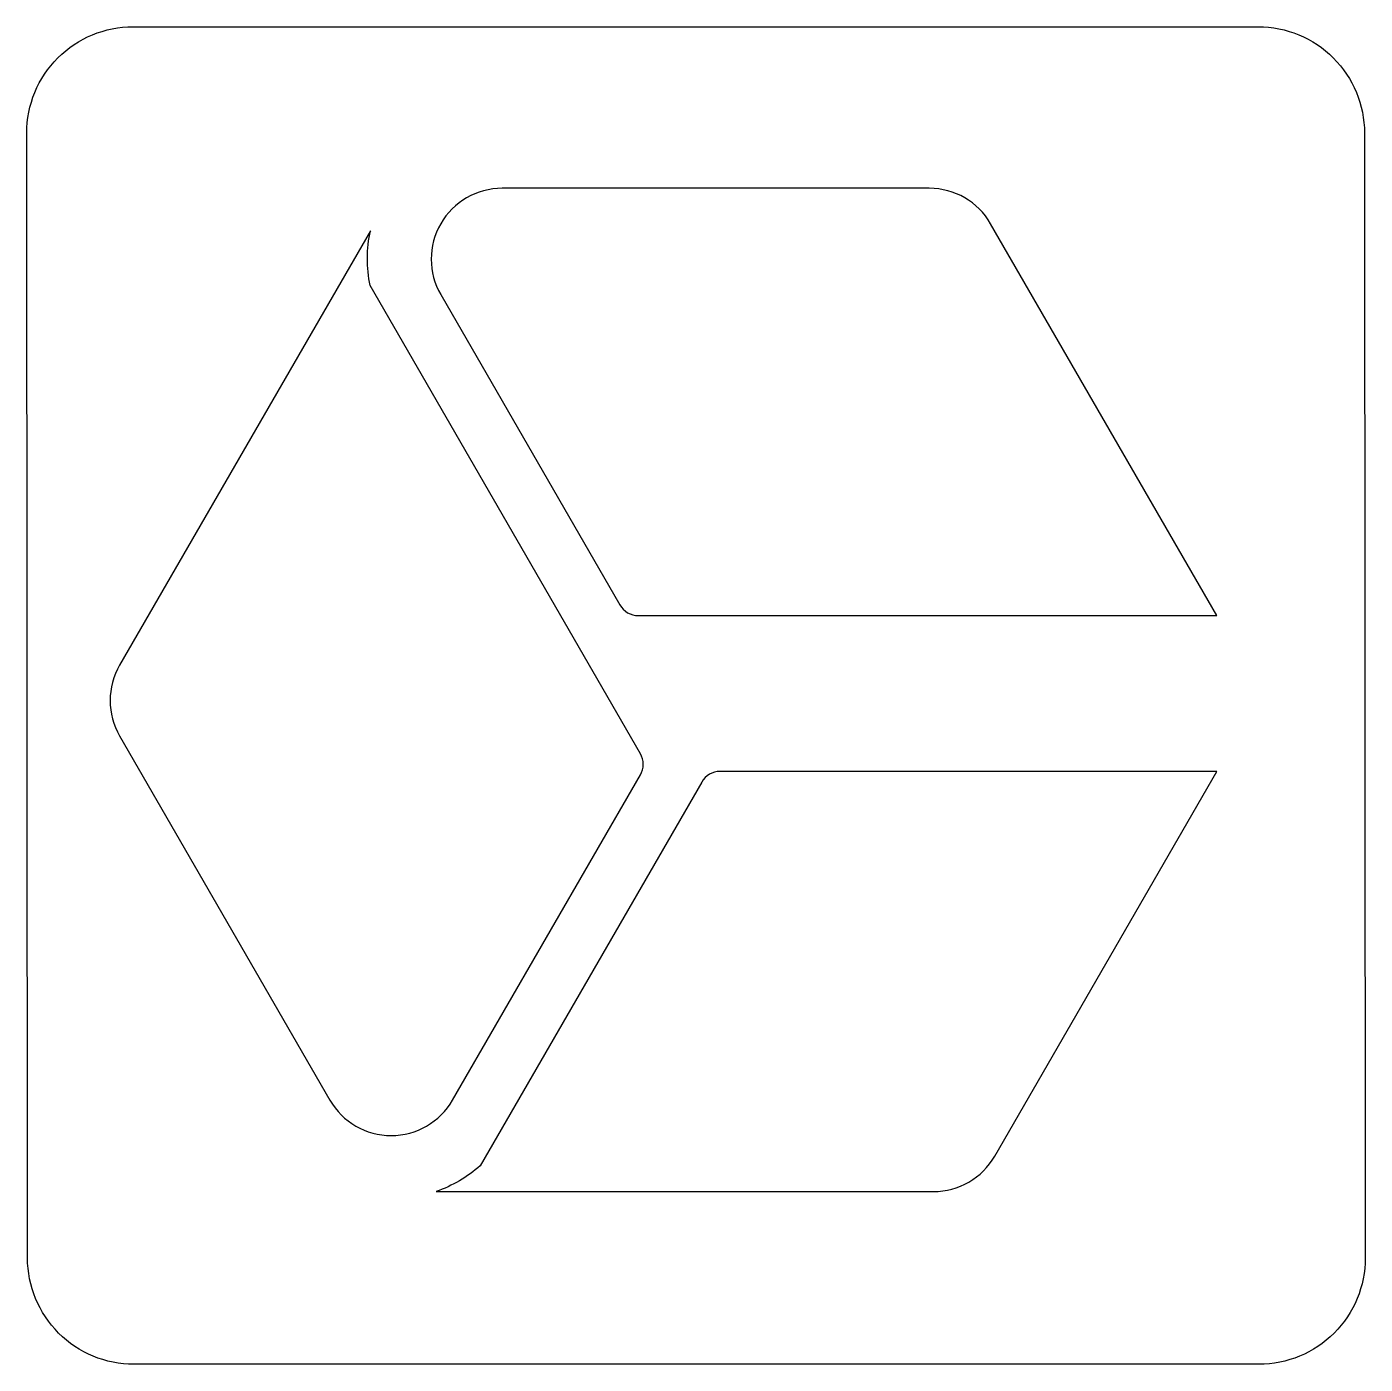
# Model space of a CAD drawing. Extents: x 140.6 to 170.6, y 204.9 to 234.9.
import ezdxf

# ---------------------------------------------------------------- set-up
doc = ezdxf.new("R2010")
doc.units = 0
doc.header["$LTSCALE"] = 15
doc.layers.add('ANA', color=220, linetype='CONTINUOUS')

msp = doc.modelspace()

# ---------------------------------------------------------------- linework, layer by layer
at = {"layer": 'ANA', "color": 0}
for points in [[(168.173, 204.878), (142.958, 204.878, -0.414214), (140.575, 207.261), (140.558, 232.477, -0.414214), (142.941, 234.859), (168.156, 234.859, -0.414214), (170.539, 232.477), (170.556, 207.261, -0.414214)], [(149.835, 228.855), (153.851, 221.9, 0.267949), (154.264, 221.661), (167.232, 221.661), (162.161, 230.444, 0.267949), (160.786, 231.238), (151.211, 231.238, 0.57735)], [(150.102, 210.799), (154.31, 218.087, 0.267949), (154.31, 218.564), (148.252, 229.057, -0.103018), (148.261, 230.287), (142.639, 220.549, 0.267949), (142.639, 218.961), (147.351, 210.799, 0.57735)], [(149.734, 208.749), (160.877, 208.749, 0.267949), (162.253, 209.543), (167.232, 218.167), (156.098, 218.167, 0.267949), (155.686, 217.928), (150.72, 209.327, -0.095512)]]:
    msp.add_lwpolyline(points, format="xyb", close=True, dxfattribs=at)

doc.saveas('drawing.dxf')
